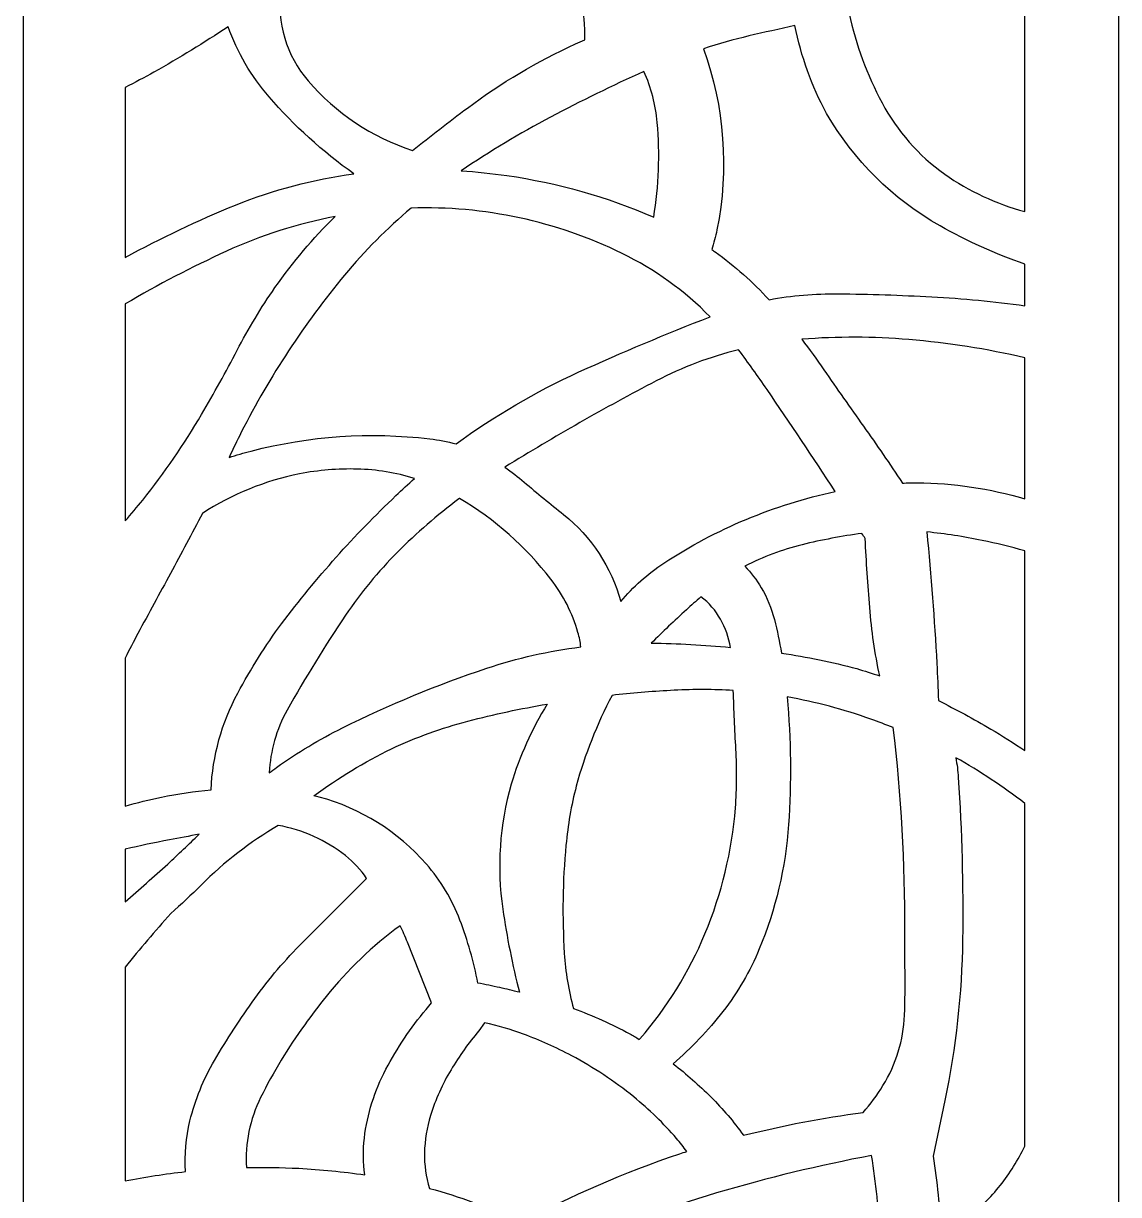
# Model space of a CAD drawing. Header units: centimetres. Extents: x 10.4 to 14.8, y -9 to 9.
# Drawn here: x 10.409 to 14.816, y -4.861 to -0.149 of the extents above; entities that cross this region are included whole.
import ezdxf

# ---------------------------------------------------------------- set-up
doc = ezdxf.new("R2010")
doc.units = ezdxf.units.CM
doc.header["$MEASUREMENT"] = 0
doc.layers.add('layer 1', color=7, linetype='Continuous')

msp = doc.modelspace()

# ---------------------------------------------------------------- linework, layer by layer
at = {"layer": 'layer 1', "lineweight": 30}
for points, knots in [([(10.40896, -9.00021), (10.40896, -9.00021), (10.40896, 9.00077), (10.40896, 9.00077), (10.40896, 9.00077), (10.40896, 9.00077), (10.44128, 9.00077), (10.44128, 9.00077), (10.44128, 9.00077), (10.44128, 9.00077), (14.8159, 9.00077), (14.8159, 9.00077), (14.8159, 9.00077), (14.8159, 9.00077), (14.8159, -9.00019), (14.8159, -9.00019), (14.8159, -9.00019), (14.8159, -9.00019), (10.44128, -9.00019), (10.44128, -9.00019), (10.44128, -9.00019), (10.44128, -9.00019), (10.40896, -9.00019), (10.40896, -9.00019)], [0, 0, 0, 0, 0.1428571, 0.1428571, 0.1428571, 0.1428571, 0.2857143, 0.2857143, 0.2857143, 0.2857143, 0.4285714, 0.4285714, 0.4285714, 0.4285714, 0.5714286, 0.5714286, 0.5714286, 0.5714286, 0.7142857, 0.7142857, 0.7142857, 0.7142857, 1, 1, 1, 1]), ([(11.97441, -0.66037), (11.81156, -0.6069), (11.66622, -0.50996), (11.55431, -0.38008), (11.55431, -0.38008), (11.46698, -0.27879), (11.42742, -0.14479), (11.44565, -0.01239), (11.44565, -0.01239), (11.55933, 0.07209), (11.66959, 0.16098), (11.77631, 0.25402), (11.77631, 0.25402), (11.88313, 0.34723), (11.98209, 0.44908), (12.07223, 0.55848), (12.07223, 0.55848), (12.12532, 0.54998), (12.17734, 0.53541), (12.22722, 0.51539), (12.22722, 0.51539), (12.32622, 0.47485), (12.41258, 0.40857), (12.47727, 0.32345), (12.47727, 0.32345), (12.56119, 0.21302), (12.62065, 0.08589), (12.65163, -0.04938), (12.65163, -0.04938), (12.66405, -0.10354), (12.66951, -0.1591), (12.6679, -0.21468), (12.6679, -0.21468), (12.6679, -0.21468), (12.64935, -0.22318), (12.64935, -0.22318), (12.64935, -0.22318), (12.64935, -0.22318), (12.63059, -0.23174), (12.63059, -0.23174), (12.63059, -0.23174), (12.47678, -0.30203), (12.33099, -0.3884), (12.19547, -0.48957), (12.19547, -0.48957), (12.12086, -0.54536), (12.04718, -0.60224), (11.97441, -0.66037)], [0, 0, 0, 0, 0.0769231, 0.0769231, 0.0769231, 0.0769231, 0.1538462, 0.1538462, 0.1538462, 0.1538462, 0.2307692, 0.2307692, 0.2307692, 0.2307692, 0.3076923, 0.3076923, 0.3076923, 0.3076923, 0.3846154, 0.3846154, 0.3846154, 0.3846154, 0.4615385, 0.4615385, 0.4615385, 0.4615385, 0.5384615, 0.5384615, 0.5384615, 0.5384615, 0.6153846, 0.6153846, 0.6153846, 0.6153846, 0.6923077, 0.6923077, 0.6923077, 0.6923077, 0.7692308, 0.7692308, 0.7692308, 0.7692308, 0.8461538, 0.8461538, 0.8461538, 0.8461538, 1, 1, 1, 1]), ([(14.43879, -0.09025), (14.43879, -0.09025), (14.43879, -0.90606), (14.43879, -0.90606), (14.43879, -0.90606), (14.3233, -0.87494), (14.21412, -0.82408), (14.11607, -0.75563), (14.11607, -0.75563), (14.01107, -0.68064), (13.92488, -0.58227), (13.86403, -0.46843), (13.86403, -0.46843), (13.80378, -0.35556), (13.75932, -0.23485), (13.73208, -0.10982), (13.73208, -0.10982), (13.75381, -0.10489), (13.77556, -0.10011), (13.79731, -0.09534), (13.79731, -0.09534), (13.79731, -0.09534), (14.43879, -0.09025), (14.43879, -0.09025)], [0, 0, 0, 0, 0.1428571, 0.1428571, 0.1428571, 0.1428571, 0.2857143, 0.2857143, 0.2857143, 0.2857143, 0.4285714, 0.4285714, 0.4285714, 0.4285714, 0.5714286, 0.5714286, 0.5714286, 0.5714286, 0.7142857, 0.7142857, 0.7142857, 0.7142857, 1, 1, 1, 1]), ([(10.81842, -1.09127), (10.81842, -1.09127), (10.81842, -0.40697), (10.81842, -0.40697), (10.81842, -0.40697), (10.85744, -0.38718), (10.89614, -0.36649), (10.93427, -0.34516), (10.93427, -0.34516), (11.03593, -0.28801), (11.13546, -0.22714), (11.23247, -0.16249), (11.23247, -0.16249), (11.26962, -0.26581), (11.32547, -0.36134), (11.39733, -0.44423), (11.39733, -0.44423), (11.49826, -0.56085), (11.61281, -0.665), (11.73855, -0.75437), (11.73855, -0.75437), (11.57532, -0.77598), (11.41543, -0.81825), (11.26282, -0.88002), (11.26282, -0.88002), (11.11066, -0.94171), (10.96231, -1.01219), (10.81842, -1.09127)], [0, 0, 0, 0, 0.125, 0.125, 0.125, 0.125, 0.25, 0.25, 0.25, 0.25, 0.375, 0.375, 0.375, 0.375, 0.5, 0.5, 0.5, 0.5, 0.625, 0.625, 0.625, 0.625, 0.75, 0.75, 0.75, 0.75, 1, 1, 1, 1]), ([(14.43879, -1.1182), (14.43879, -1.1182), (14.43879, -1.2849), (14.43879, -1.2849), (14.43879, -1.2849), (14.31443, -1.26788), (14.18936, -1.25594), (14.06404, -1.24914), (14.06404, -1.24914), (13.93879, -1.2423), (13.81331, -1.2382), (13.6878, -1.23684), (13.6878, -1.23684), (13.59444, -1.2359), (13.50128, -1.24381), (13.40946, -1.26065), (13.40946, -1.26065), (13.34379, -1.18954), (13.27126, -1.12522), (13.19281, -1.0686), (13.19281, -1.0686), (13.18828, -1.0654), (13.18377, -1.06228), (13.17917, -1.05909), (13.17917, -1.05909), (13.18738, -1.03321), (13.19414, -1.00681), (13.19959, -0.98015), (13.19959, -0.98015), (13.24887, -0.73662), (13.23011, -0.48442), (13.14536, -0.25092), (13.14536, -0.25092), (13.20565, -0.23127), (13.26668, -0.2142), (13.32832, -0.19967), (13.32832, -0.19967), (13.39002, -0.18515), (13.45174, -0.17129), (13.51366, -0.15806), (13.51366, -0.15806), (13.53793, -0.28147), (13.58074, -0.40049), (13.64072, -0.51115), (13.64072, -0.51115), (13.74963, -0.7002), (13.90728, -0.85652), (14.09739, -0.96366), (14.09739, -0.96366), (14.20634, -1.02517), (14.32064, -1.07689), (14.43879, -1.1182)], [0, 0, 0, 0, 0.0714286, 0.0714286, 0.0714286, 0.0714286, 0.1428571, 0.1428571, 0.1428571, 0.1428571, 0.2142857, 0.2142857, 0.2142857, 0.2142857, 0.2857143, 0.2857143, 0.2857143, 0.2857143, 0.3571429, 0.3571429, 0.3571429, 0.3571429, 0.4285714, 0.4285714, 0.4285714, 0.4285714, 0.5, 0.5, 0.5, 0.5, 0.5714286, 0.5714286, 0.5714286, 0.5714286, 0.6428571, 0.6428571, 0.6428571, 0.6428571, 0.7142857, 0.7142857, 0.7142857, 0.7142857, 0.7857143, 0.7857143, 0.7857143, 0.7857143, 0.8571429, 0.8571429, 0.8571429, 0.8571429, 1, 1, 1, 1]), ([(12.94515, -0.92854), (12.75665, -0.8467), (12.55801, -0.79044), (12.35449, -0.76119), (12.35449, -0.76119), (12.29325, -0.75244), (12.23167, -0.74598), (12.16993, -0.74183), (12.16993, -0.74183), (12.28609, -0.66397), (12.40615, -0.59212), (12.52961, -0.52654), (12.52961, -0.52654), (12.65304, -0.4611), (12.77864, -0.39964), (12.90608, -0.34238), (12.90608, -0.34238), (12.93497, -0.40756), (12.95291, -0.47698), (12.95942, -0.54806), (12.95942, -0.54806), (12.97093, -0.67496), (12.9662, -0.80283), (12.94515, -0.92854)], [0, 0, 0, 0, 0.1428571, 0.1428571, 0.1428571, 0.1428571, 0.2857143, 0.2857143, 0.2857143, 0.2857143, 0.4285714, 0.4285714, 0.4285714, 0.4285714, 0.5714286, 0.5714286, 0.5714286, 0.5714286, 0.7142857, 0.7142857, 0.7142857, 0.7142857, 1, 1, 1, 1]), ([(12.14992, -1.84079), (12.11502, -1.83135), (12.07961, -1.82455), (12.0438, -1.82032), (12.0438, -1.82032), (11.80319, -1.79201), (11.55958, -1.80868), (11.32507, -1.86946), (11.32507, -1.86946), (11.29537, -1.87718), (11.26579, -1.88572), (11.2365, -1.89521), (11.2365, -1.89521), (11.25262, -1.86133), (11.269, -1.82769), (11.28575, -1.7941), (11.28575, -1.7941), (11.40048, -1.56854), (11.53993, -1.35635), (11.70148, -1.16156), (11.70148, -1.16156), (11.78245, -1.06381), (11.87202, -0.97359), (11.96904, -0.89188), (11.96904, -0.89188), (12.26273, -0.88277), (12.55428, -0.94543), (12.81832, -1.07452), (12.81832, -1.07452), (12.94989, -1.13885), (13.06965, -1.22514), (13.17246, -1.32962), (13.17246, -1.32962), (12.9942, -1.39833), (12.81811, -1.47238), (12.64433, -1.55157), (12.64433, -1.55157), (12.47015, -1.631), (12.30454, -1.72788), (12.14992, -1.84079)], [0, 0, 0, 0, 0.0909091, 0.0909091, 0.0909091, 0.0909091, 0.1818182, 0.1818182, 0.1818182, 0.1818182, 0.2727273, 0.2727273, 0.2727273, 0.2727273, 0.3636364, 0.3636364, 0.3636364, 0.3636364, 0.4545455, 0.4545455, 0.4545455, 0.4545455, 0.5454545, 0.5454545, 0.5454545, 0.5454545, 0.6363636, 0.6363636, 0.6363636, 0.6363636, 0.7272727, 0.7272727, 0.7272727, 0.7272727, 0.8181818, 0.8181818, 0.8181818, 0.8181818, 1, 1, 1, 1]), ([(10.81842, -2.15066), (10.81842, -2.15066), (10.81842, -1.2778), (10.81842, -1.2778), (10.81842, -1.2778), (10.95062, -1.20027), (11.08667, -1.12954), (11.22601, -1.06583), (11.22601, -1.06583), (11.36573, -1.00191), (11.51269, -0.95491), (11.66357, -0.9259), (11.66357, -0.9259), (11.57425, -1.01368), (11.49317, -1.10941), (11.42129, -1.21194), (11.42129, -1.21194), (11.36526, -1.29278), (11.3144, -1.377), (11.26894, -1.4642), (11.26894, -1.4642), (11.22352, -1.55123), (11.17588, -1.63721), (11.1262, -1.72192), (11.1262, -1.72192), (11.05546, -1.84236), (10.97618, -1.95764), (10.88905, -2.06673), (10.88905, -2.06673), (10.8661, -2.09518), (10.84254, -2.12322), (10.81842, -2.15066)], [0, 0, 0, 0, 0.1111111, 0.1111111, 0.1111111, 0.1111111, 0.2222222, 0.2222222, 0.2222222, 0.2222222, 0.3333333, 0.3333333, 0.3333333, 0.3333333, 0.4444444, 0.4444444, 0.4444444, 0.4444444, 0.5555556, 0.5555556, 0.5555556, 0.5555556, 0.6666667, 0.6666667, 0.6666667, 0.6666667, 0.7777778, 0.7777778, 0.7777778, 0.7777778, 1, 1, 1, 1]), ([(14.43879, -2.06194), (14.29785, -2.0202), (14.15186, -1.99842), (14.00494, -1.99737), (14.00494, -1.99737), (13.9853, -1.99733), (13.96558, -1.99773), (13.94595, -1.99853), (13.94595, -1.99853), (13.89526, -1.92124), (13.84302, -1.845), (13.78939, -1.76976), (13.78939, -1.76976), (13.73577, -1.69453), (13.68269, -1.61893), (13.6301, -1.54295), (13.6301, -1.54295), (13.60132, -1.50128), (13.57168, -1.46021), (13.54114, -1.41975), (13.54114, -1.41975), (13.68469, -1.4087), (13.82889, -1.40906), (13.97236, -1.42104), (13.97236, -1.42104), (14.12937, -1.43424), (14.28528, -1.45877), (14.43879, -1.49456), (14.43879, -1.49456), (14.43879, -1.49456), (14.43879, -2.06194), (14.43879, -2.06194)], [0, 0, 0, 0, 0.1111111, 0.1111111, 0.1111111, 0.1111111, 0.2222222, 0.2222222, 0.2222222, 0.2222222, 0.3333333, 0.3333333, 0.3333333, 0.3333333, 0.4444444, 0.4444444, 0.4444444, 0.4444444, 0.5555556, 0.5555556, 0.5555556, 0.5555556, 0.6666667, 0.6666667, 0.6666667, 0.6666667, 0.7777778, 0.7777778, 0.7777778, 0.7777778, 1, 1, 1, 1]), ([(13.67584, -2.0327), (13.43009, -2.08504), (13.19633, -2.18257), (12.98634, -2.32047), (12.98634, -2.32047), (12.92098, -2.36331), (12.86241, -2.4155), (12.81233, -2.47539), (12.81233, -2.47539), (12.77509, -2.33701), (12.69454, -2.21415), (12.58243, -2.12483), (12.58243, -2.12483), (12.52897, -2.08223), (12.47627, -2.03885), (12.42412, -1.99474), (12.42412, -1.99474), (12.39904, -1.97354), (12.37304, -1.95341), (12.34617, -1.93453), (12.34617, -1.93453), (12.54487, -1.81135), (12.74814, -1.69556), (12.95555, -1.58748), (12.95555, -1.58748), (13.06057, -1.5328), (13.17176, -1.4906), (13.28665, -1.46193), (13.28665, -1.46193), (13.32587, -1.51448), (13.36406, -1.56777), (13.40114, -1.62194), (13.40114, -1.62194), (13.49429, -1.75777), (13.58576, -1.8947), (13.67584, -2.0327)], [0, 0, 0, 0, 0.1, 0.1, 0.1, 0.1, 0.2, 0.2, 0.2, 0.2, 0.3, 0.3, 0.3, 0.3, 0.4, 0.4, 0.4, 0.4, 0.5, 0.5, 0.5, 0.5, 0.6, 0.6, 0.6, 0.6, 0.7, 0.7, 0.7, 0.7, 0.8, 0.8, 0.8, 0.8, 1, 1, 1, 1]), ([(10.81842, -3.29845), (10.81842, -3.29845), (10.81842, -2.70255), (10.81842, -2.70255), (10.81842, -2.70255), (10.83519, -2.66934), (10.85231, -2.6364), (10.86965, -2.60344), (10.86965, -2.60344), (10.91305, -2.52287), (10.95674, -2.44255), (11.00075, -2.36226), (11.00075, -2.36226), (11.04463, -2.28226), (11.08744, -2.20167), (11.12911, -2.12046), (11.12911, -2.12046), (11.24827, -2.0433), (11.38092, -1.98926), (11.52012, -1.96117), (11.52012, -1.96117), (11.59662, -1.94658), (11.67451, -1.94015), (11.75237, -1.9422), (11.75237, -1.9422), (11.83044, -1.94421), (11.90787, -1.95679), (11.98246, -1.97976), (11.98246, -1.97976), (11.95732, -2.00252), (11.93239, -2.02561), (11.90783, -2.04895), (11.90783, -2.04895), (11.74071, -2.2078), (11.58683, -2.38013), (11.44788, -2.56414), (11.44788, -2.56414), (11.38259, -2.65275), (11.32362, -2.74602), (11.27145, -2.84314), (11.27145, -2.84314), (11.2069, -2.96321), (11.1701, -3.0963), (11.16385, -3.23254), (11.16385, -3.23254), (11.09699, -3.23874), (11.03049, -3.24853), (10.96466, -3.26165), (10.96466, -3.26165), (10.91533, -3.27159), (10.8665, -3.28383), (10.81842, -3.29845)], [0, 0, 0, 0, 0.0714286, 0.0714286, 0.0714286, 0.0714286, 0.1428571, 0.1428571, 0.1428571, 0.1428571, 0.2142857, 0.2142857, 0.2142857, 0.2142857, 0.2857143, 0.2857143, 0.2857143, 0.2857143, 0.3571429, 0.3571429, 0.3571429, 0.3571429, 0.4285714, 0.4285714, 0.4285714, 0.4285714, 0.5, 0.5, 0.5, 0.5, 0.5714286, 0.5714286, 0.5714286, 0.5714286, 0.6428571, 0.6428571, 0.6428571, 0.6428571, 0.7142857, 0.7142857, 0.7142857, 0.7142857, 0.7857143, 0.7857143, 0.7857143, 0.7857143, 0.8571429, 0.8571429, 0.8571429, 0.8571429, 1, 1, 1, 1]), ([(11.39847, -3.16386), (11.40228, -3.07569), (11.42674, -2.98957), (11.46987, -2.91241), (11.46987, -2.91241), (11.54296, -2.7816), (11.62161, -2.65396), (11.7055, -2.5297), (11.7055, -2.5297), (11.7668, -2.43901), (11.83655, -2.35433), (11.91384, -2.27675), (11.91384, -2.27675), (11.99105, -2.19925), (12.07387, -2.12753), (12.16147, -2.06202), (12.16147, -2.06202), (12.16147, -2.06202), (12.16287, -2.06098), (12.16287, -2.06098), (12.16287, -2.06098), (12.16287, -2.06098), (12.16423, -2.05992), (12.16423, -2.05992), (12.16423, -2.05992), (12.30591, -2.1447), (12.4306, -2.25514), (12.53178, -2.38556), (12.53178, -2.38556), (12.58131, -2.44937), (12.6182, -2.52206), (12.64052, -2.59969), (12.64052, -2.59969), (12.64603, -2.61876), (12.64985, -2.63815), (12.6522, -2.65779), (12.6522, -2.65779), (12.52326, -2.67378), (12.3963, -2.7025), (12.27309, -2.74362), (12.27309, -2.74362), (12.07424, -2.81003), (11.88014, -2.89023), (11.69243, -2.9836), (11.69243, -2.9836), (11.60014, -3.02953), (11.51161, -3.08257), (11.42768, -3.1424), (11.42768, -3.1424), (11.4179, -3.14954), (11.40811, -3.15661), (11.39847, -3.16386)], [0, 0, 0, 0, 0.0714286, 0.0714286, 0.0714286, 0.0714286, 0.1428571, 0.1428571, 0.1428571, 0.1428571, 0.2142857, 0.2142857, 0.2142857, 0.2142857, 0.2857143, 0.2857143, 0.2857143, 0.2857143, 0.3571429, 0.3571429, 0.3571429, 0.3571429, 0.4285714, 0.4285714, 0.4285714, 0.4285714, 0.5, 0.5, 0.5, 0.5, 0.5714286, 0.5714286, 0.5714286, 0.5714286, 0.6428571, 0.6428571, 0.6428571, 0.6428571, 0.7142857, 0.7142857, 0.7142857, 0.7142857, 0.7857143, 0.7857143, 0.7857143, 0.7857143, 0.8571429, 0.8571429, 0.8571429, 0.8571429, 1, 1, 1, 1]), ([(13.8548, -2.77441), (13.82414, -2.76385), (13.79321, -2.754), (13.76201, -2.74508), (13.76201, -2.74508), (13.66259, -2.71815), (13.56154, -2.69741), (13.45957, -2.68289), (13.45957, -2.68289), (13.45182, -2.63734), (13.44231, -2.59213), (13.43093, -2.54736), (13.43093, -2.54736), (13.41952, -2.50244), (13.40164, -2.45935), (13.37805, -2.41943), (13.37805, -2.41943), (13.35933, -2.38826), (13.33722, -2.35917), (13.31215, -2.33281), (13.31215, -2.33281), (13.38514, -2.29528), (13.46239, -2.26636), (13.54202, -2.24668), (13.54202, -2.24668), (13.62161, -2.22706), (13.70206, -2.21189), (13.78327, -2.2011), (13.78327, -2.2011), (13.78763, -2.20805), (13.79187, -2.21503), (13.79616, -2.22195), (13.79616, -2.22195), (13.80087, -2.31447), (13.80695, -2.40696), (13.81438, -2.49941), (13.81438, -2.49941), (13.82184, -2.59185), (13.83527, -2.68374), (13.8548, -2.77441)], [0, 0, 0, 0, 0.0909091, 0.0909091, 0.0909091, 0.0909091, 0.1818182, 0.1818182, 0.1818182, 0.1818182, 0.2727273, 0.2727273, 0.2727273, 0.2727273, 0.3636364, 0.3636364, 0.3636364, 0.3636364, 0.4545455, 0.4545455, 0.4545455, 0.4545455, 0.5454545, 0.5454545, 0.5454545, 0.5454545, 0.6363636, 0.6363636, 0.6363636, 0.6363636, 0.7272727, 0.7272727, 0.7272727, 0.7272727, 0.8181818, 0.8181818, 0.8181818, 0.8181818, 1, 1, 1, 1]), ([(14.43879, -2.27135), (14.43879, -2.27135), (14.43879, -3.07503), (14.43879, -3.07503), (14.43879, -3.07503), (14.39384, -3.04458), (14.34798, -3.01553), (14.30119, -2.9879), (14.30119, -2.9879), (14.23244, -2.94723), (14.16217, -2.90915), (14.0907, -2.87356), (14.0907, -2.87356), (14.08929, -2.82382), (14.08726, -2.77413), (14.08467, -2.72455), (14.08467, -2.72455), (14.07476, -2.54786), (14.06137, -2.37135), (14.04451, -2.19518), (14.04451, -2.19518), (14.11895, -2.20262), (14.19302, -2.21387), (14.26632, -2.22897), (14.26632, -2.22897), (14.3243, -2.24082), (14.38186, -2.25503), (14.43879, -2.27135)], [0, 0, 0, 0, 0.125, 0.125, 0.125, 0.125, 0.25, 0.25, 0.25, 0.25, 0.375, 0.375, 0.375, 0.375, 0.5, 0.5, 0.5, 0.5, 0.625, 0.625, 0.625, 0.625, 0.75, 0.75, 0.75, 0.75, 1, 1, 1, 1]), ([(12.93517, -2.64245), (12.98136, -2.59684), (13.02853, -2.55232), (13.07659, -2.50862), (13.07659, -2.50862), (13.09601, -2.49097), (13.11566, -2.4735), (13.13553, -2.45615), (13.13553, -2.45615), (13.16773, -2.48044), (13.19462, -2.5111), (13.2143, -2.54636), (13.2143, -2.54636), (13.23392, -2.58148), (13.2474, -2.61972), (13.25406, -2.65936), (13.25406, -2.65936), (13.14801, -2.64955), (13.04165, -2.6439), (12.93517, -2.64245)], [0, 0, 0, 0, 0.1666667, 0.1666667, 0.1666667, 0.1666667, 0.3333333, 0.3333333, 0.3333333, 0.3333333, 0.5, 0.5, 0.5, 0.5, 0.6666667, 0.6666667, 0.6666667, 0.6666667, 1, 1, 1, 1]), ([(12.6223, -4.11262), (12.60243, -4.04004), (12.59013, -3.96564), (12.5855, -3.89053), (12.5855, -3.89053), (12.57643, -3.74545), (12.57871, -3.59977), (12.59221, -3.45499), (12.59221, -3.45499), (12.5997, -3.37484), (12.61362, -3.29534), (12.63364, -3.21734), (12.63364, -3.21734), (12.66824, -3.09084), (12.71666, -2.96844), (12.77791, -2.85255), (12.77791, -2.85255), (12.77791, -2.85255), (12.79154, -2.85098), (12.79154, -2.85098), (12.79154, -2.85098), (12.87017, -2.84258), (12.94912, -2.83622), (13.0281, -2.83197), (13.0281, -2.83197), (13.10716, -2.82781), (13.18647, -2.82803), (13.26544, -2.8329), (13.26544, -2.8329), (13.26816, -2.91166), (13.27171, -2.99035), (13.27601, -3.06915), (13.27601, -3.06915), (13.28041, -3.14782), (13.27983, -3.22689), (13.27422, -3.3056), (13.27422, -3.3056), (13.2601, -3.47974), (13.21867, -3.65059), (13.15145, -3.8119), (13.15145, -3.8119), (13.08744, -3.96556), (12.99912, -4.10802), (12.89007, -4.23377), (12.89007, -4.23377), (12.89007, -4.23377), (12.8874, -4.23676), (12.8874, -4.23676), (12.8874, -4.23676), (12.87491, -4.22906), (12.8623, -4.22167), (12.84952, -4.21454), (12.84952, -4.21454), (12.77655, -4.1748), (12.7005, -4.14074), (12.6223, -4.11262)], [0, 0, 0, 0, 0.0666667, 0.0666667, 0.0666667, 0.0666667, 0.1333333, 0.1333333, 0.1333333, 0.1333333, 0.2, 0.2, 0.2, 0.2, 0.2666667, 0.2666667, 0.2666667, 0.2666667, 0.3333333, 0.3333333, 0.3333333, 0.3333333, 0.4, 0.4, 0.4, 0.4, 0.4666667, 0.4666667, 0.4666667, 0.4666667, 0.5333333, 0.5333333, 0.5333333, 0.5333333, 0.6, 0.6, 0.6, 0.6, 0.6666667, 0.6666667, 0.6666667, 0.6666667, 0.7333333, 0.7333333, 0.7333333, 0.7333333, 0.8, 0.8, 0.8, 0.8, 0.8666667, 0.8666667, 0.8666667, 0.8666667, 1, 1, 1, 1]), ([(13.02382, -4.33476), (13.09705, -4.27101), (13.16396, -4.20038), (13.22372, -4.12395), (13.22372, -4.12395), (13.28362, -4.0473), (13.33285, -3.96292), (13.37011, -3.87295), (13.37011, -3.87295), (13.43614, -3.71368), (13.47588, -3.54476), (13.48785, -3.3727), (13.48785, -3.3727), (13.4998, -3.20155), (13.49792, -3.02967), (13.48225, -2.85885), (13.48225, -2.85885), (13.5968, -2.87938), (13.70943, -2.90928), (13.81913, -2.94817), (13.81913, -2.94817), (13.84948, -2.95897), (13.87955, -2.97029), (13.90933, -2.98246), (13.90933, -2.98246), (13.94182, -3.25471), (13.95728, -3.52872), (13.95582, -3.80289), (13.95582, -3.80289), (13.95552, -3.85623), (13.95582, -3.90969), (13.9566, -3.96301), (13.9566, -3.96301), (13.95746, -4.02165), (13.95682, -4.08038), (13.95455, -4.13902), (13.95455, -4.13902), (13.95072, -4.23953), (13.92081, -4.33723), (13.86781, -4.4226), (13.86781, -4.4226), (13.84421, -4.46078), (13.81734, -4.49685), (13.78777, -4.53064), (13.78777, -4.53064), (13.62572, -4.55223), (13.46506, -4.58297), (13.30646, -4.62254), (13.30646, -4.62254), (13.26716, -4.56751), (13.2234, -4.51594), (13.17553, -4.46839), (13.17553, -4.46839), (13.12766, -4.42086), (13.07698, -4.37624), (13.02382, -4.33476)], [0, 0, 0, 0, 0.0666667, 0.0666667, 0.0666667, 0.0666667, 0.1333333, 0.1333333, 0.1333333, 0.1333333, 0.2, 0.2, 0.2, 0.2, 0.2666667, 0.2666667, 0.2666667, 0.2666667, 0.3333333, 0.3333333, 0.3333333, 0.3333333, 0.4, 0.4, 0.4, 0.4, 0.4666667, 0.4666667, 0.4666667, 0.4666667, 0.5333333, 0.5333333, 0.5333333, 0.5333333, 0.6, 0.6, 0.6, 0.6, 0.6666667, 0.6666667, 0.6666667, 0.6666667, 0.7333333, 0.7333333, 0.7333333, 0.7333333, 0.8, 0.8, 0.8, 0.8, 0.8666667, 0.8666667, 0.8666667, 0.8666667, 1, 1, 1, 1]), ([(12.40511, -4.04717), (12.37667, -3.93691), (12.35427, -3.82528), (12.33793, -3.71259), (12.33793, -3.71259), (12.31358, -3.54476), (12.32493, -3.37356), (12.37146, -3.21048), (12.37146, -3.21048), (12.40563, -3.09699), (12.4546, -2.98849), (12.51715, -2.8879), (12.51715, -2.8879), (12.40966, -2.9056), (12.30318, -2.92843), (12.19779, -2.95619), (12.19779, -2.95619), (12.09236, -2.98397), (11.98957, -3.02118), (11.89078, -3.06745), (11.89078, -3.06745), (11.78118, -3.12079), (11.67654, -3.18411), (11.57826, -3.2563), (11.57826, -3.2563), (11.58521, -3.25804), (11.59208, -3.25979), (11.599, -3.26165), (11.599, -3.26165), (11.76602, -3.30717), (11.91606, -3.40094), (12.03034, -3.53105), (12.03034, -3.53105), (12.08823, -3.59788), (12.13401, -3.67433), (12.16563, -3.75694), (12.16563, -3.75694), (12.1971, -3.83906), (12.22123, -3.92381), (12.23772, -4.01016), (12.23772, -4.01016), (12.26721, -4.01579), (12.29658, -4.02182), (12.32577, -4.02837), (12.32577, -4.02837), (12.35229, -4.03431), (12.37874, -4.0406), (12.40511, -4.04717)], [0, 0, 0, 0, 0.0769231, 0.0769231, 0.0769231, 0.0769231, 0.1538462, 0.1538462, 0.1538462, 0.1538462, 0.2307692, 0.2307692, 0.2307692, 0.2307692, 0.3076923, 0.3076923, 0.3076923, 0.3076923, 0.3846154, 0.3846154, 0.3846154, 0.3846154, 0.4615385, 0.4615385, 0.4615385, 0.4615385, 0.5384615, 0.5384615, 0.5384615, 0.5384615, 0.6153846, 0.6153846, 0.6153846, 0.6153846, 0.6923077, 0.6923077, 0.6923077, 0.6923077, 0.7692308, 0.7692308, 0.7692308, 0.7692308, 0.8461538, 0.8461538, 0.8461538, 0.8461538, 1, 1, 1, 1]), ([(14.43879, -4.66636), (14.4114, -4.72227), (14.37822, -4.77513), (14.33982, -4.82401), (14.33982, -4.82401), (14.3013, -4.87301), (14.25633, -4.91654), (14.20598, -4.95336), (14.20598, -4.95336), (14.17279, -4.97716), (14.13806, -4.99863), (14.10194, -5.01777), (14.10194, -5.01777), (14.0965, -4.9135), (14.08565, -4.80958), (14.06937, -4.70636), (14.06937, -4.70636), (14.06937, -4.70636), (14.11648, -4.48228), (14.11648, -4.48228), (14.11648, -4.48228), (14.16128, -4.26916), (14.18523, -4.05237), (14.1881, -3.83462), (14.1881, -3.83462), (14.19099, -3.61736), (14.18523, -3.40005), (14.17081, -3.18329), (14.17081, -3.18329), (14.16904, -3.15658), (14.16581, -3.12994), (14.16105, -3.10358), (14.16105, -3.10358), (14.25791, -3.15809), (14.35075, -3.21962), (14.43879, -3.28747), (14.43879, -3.28747), (14.43879, -3.28747), (14.43879, -4.66636), (14.43879, -4.66636)], [0, 0, 0, 0, 0.0909091, 0.0909091, 0.0909091, 0.0909091, 0.1818182, 0.1818182, 0.1818182, 0.1818182, 0.2727273, 0.2727273, 0.2727273, 0.2727273, 0.3636364, 0.3636364, 0.3636364, 0.3636364, 0.4545455, 0.4545455, 0.4545455, 0.4545455, 0.5454545, 0.5454545, 0.5454545, 0.5454545, 0.6363636, 0.6363636, 0.6363636, 0.6363636, 0.7272727, 0.7272727, 0.7272727, 0.7272727, 0.8181818, 0.8181818, 0.8181818, 0.8181818, 1, 1, 1, 1]), ([(11.53272, -3.846), (11.46258, -3.91615), (11.39818, -3.99179), (11.34012, -4.07241), (11.34012, -4.07241), (11.28222, -4.15286), (11.22806, -4.23587), (11.17786, -4.32132), (11.17786, -4.32132), (11.13323, -4.39712), (11.10001, -4.47911), (11.07921, -4.56455), (11.07921, -4.56455), (11.06297, -4.63126), (11.05699, -4.70011), (11.06139, -4.76863), (11.06139, -4.76863), (10.97993, -4.7775), (10.89882, -4.79011), (10.81842, -4.80608), (10.81842, -4.80608), (10.81842, -4.80608), (10.81842, -3.9461), (10.81842, -3.9461), (10.81842, -3.9461), (10.87729, -3.87245), (10.93845, -3.80058), (11.00167, -3.73072), (11.00167, -3.73072), (11.04373, -3.69361), (11.08462, -3.65523), (11.12435, -3.61556), (11.12435, -3.61556), (11.2171, -3.52268), (11.32142, -3.44209), (11.4346, -3.3757), (11.4346, -3.3757), (11.48384, -3.3848), (11.53178, -3.39967), (11.57746, -3.42005), (11.57746, -3.42005), (11.62323, -3.44042), (11.6662, -3.46636), (11.70561, -3.49718), (11.70561, -3.49718), (11.73814, -3.52347), (11.76656, -3.55452), (11.78986, -3.58935), (11.78986, -3.58935), (11.78986, -3.58935), (11.53272, -3.846), (11.53272, -3.846)], [0, 0, 0, 0, 0.0714286, 0.0714286, 0.0714286, 0.0714286, 0.1428571, 0.1428571, 0.1428571, 0.1428571, 0.2142857, 0.2142857, 0.2142857, 0.2142857, 0.2857143, 0.2857143, 0.2857143, 0.2857143, 0.3571429, 0.3571429, 0.3571429, 0.3571429, 0.4285714, 0.4285714, 0.4285714, 0.4285714, 0.5, 0.5, 0.5, 0.5, 0.5714286, 0.5714286, 0.5714286, 0.5714286, 0.6428571, 0.6428571, 0.6428571, 0.6428571, 0.7142857, 0.7142857, 0.7142857, 0.7142857, 0.7857143, 0.7857143, 0.7857143, 0.7857143, 0.8571429, 0.8571429, 0.8571429, 0.8571429, 1, 1, 1, 1]), ([(10.81842, -3.68332), (10.81842, -3.68332), (10.81842, -3.47121), (10.81842, -3.47121), (10.81842, -3.47121), (10.87761, -3.45789), (10.93682, -3.4454), (10.99639, -3.43386), (10.99639, -3.43386), (11.03627, -3.42616), (11.07622, -3.41869), (11.11623, -3.41149), (11.11623, -3.41149), (11.0744, -3.45158), (11.03237, -3.49145), (10.99006, -3.53105), (10.99006, -3.53105), (10.93323, -3.58227), (10.87607, -3.63297), (10.81842, -3.68332)], [0, 0, 0, 0, 0.1666667, 0.1666667, 0.1666667, 0.1666667, 0.3333333, 0.3333333, 0.3333333, 0.3333333, 0.5, 0.5, 0.5, 0.5, 0.6666667, 0.6666667, 0.6666667, 0.6666667, 1, 1, 1, 1]), ([(11.92459, -3.77915), (11.93547, -3.80097), (11.94548, -3.82336), (11.95446, -3.846), (11.95446, -3.846), (11.95446, -3.846), (12.05122, -4.08922), (12.05122, -4.08922), (12.05122, -4.08922), (12.05122, -4.08922), (12.02922, -4.11578), (12.02922, -4.11578), (12.02922, -4.11578), (11.96719, -4.1904), (11.91302, -4.27121), (11.86764, -4.35696), (11.86764, -4.35696), (11.82194, -4.44318), (11.79261, -4.537), (11.78082, -4.63385), (11.78082, -4.63385), (11.77497, -4.68301), (11.77552, -4.73275), (11.78259, -4.78184), (11.78259, -4.78184), (11.69447, -4.76865), (11.60573, -4.75979), (11.51675, -4.75528), (11.51675, -4.75528), (11.44663, -4.75177), (11.37654, -4.75077), (11.30631, -4.75241), (11.30631, -4.75241), (11.30058, -4.6551), (11.3203, -4.55781), (11.36363, -4.47045), (11.36363, -4.47045), (11.4143, -4.3682), (11.47348, -4.27039), (11.54078, -4.17816), (11.54078, -4.17816), (11.56834, -4.13951), (11.5969, -4.10162), (11.6266, -4.0647), (11.6266, -4.0647), (11.71289, -3.9568), (11.81312, -3.86075), (11.92459, -3.77915)], [0, 0, 0, 0, 0.0769231, 0.0769231, 0.0769231, 0.0769231, 0.1538462, 0.1538462, 0.1538462, 0.1538462, 0.2307692, 0.2307692, 0.2307692, 0.2307692, 0.3076923, 0.3076923, 0.3076923, 0.3076923, 0.3846154, 0.3846154, 0.3846154, 0.3846154, 0.4615385, 0.4615385, 0.4615385, 0.4615385, 0.5384615, 0.5384615, 0.5384615, 0.5384615, 0.6153846, 0.6153846, 0.6153846, 0.6153846, 0.6923077, 0.6923077, 0.6923077, 0.6923077, 0.7692308, 0.7692308, 0.7692308, 0.7692308, 0.8461538, 0.8461538, 0.8461538, 0.8461538, 1, 1, 1, 1]), ([(12.24153, -4.20175), (12.24153, -4.20175), (12.26478, -4.17008), (12.26478, -4.17008), (12.26478, -4.17008), (12.31796, -4.18155), (12.37021, -4.19668), (12.42118, -4.21541), (12.42118, -4.21541), (12.48777, -4.24003), (12.55257, -4.2691), (12.61521, -4.30238), (12.61521, -4.30238), (12.70338, -4.34966), (12.78698, -4.40509), (12.86478, -4.46801), (12.86478, -4.46801), (12.92708, -4.51847), (12.98481, -4.57456), (13.03718, -4.63529), (13.03718, -4.63529), (13.05153, -4.6522), (13.06523, -4.66965), (13.07836, -4.68748), (13.07836, -4.68748), (13.06883, -4.69054), (13.05931, -4.69368), (13.04979, -4.69676), (13.04979, -4.69676), (12.82834, -4.77142), (12.61367, -4.8649), (12.408, -4.97603), (12.408, -4.97603), (12.3471, -4.94498), (12.28454, -4.91729), (12.22067, -4.89304), (12.22067, -4.89304), (12.16238, -4.87118), (12.10317, -4.85214), (12.0431, -4.83591), (12.0431, -4.83591), (12.02868, -4.78971), (12.02187, -4.74147), (12.02274, -4.69313), (12.02274, -4.69313), (12.02406, -4.64217), (12.03238, -4.59155), (12.04741, -4.54287), (12.04741, -4.54287), (12.067, -4.47834), (12.09462, -4.41656), (12.12963, -4.35898), (12.12963, -4.35898), (12.16253, -4.30362), (12.20007, -4.25109), (12.24153, -4.20175)], [0, 0, 0, 0, 0.0666667, 0.0666667, 0.0666667, 0.0666667, 0.1333333, 0.1333333, 0.1333333, 0.1333333, 0.2, 0.2, 0.2, 0.2, 0.2666667, 0.2666667, 0.2666667, 0.2666667, 0.3333333, 0.3333333, 0.3333333, 0.3333333, 0.4, 0.4, 0.4, 0.4, 0.4666667, 0.4666667, 0.4666667, 0.4666667, 0.5333333, 0.5333333, 0.5333333, 0.5333333, 0.6, 0.6, 0.6, 0.6, 0.6666667, 0.6666667, 0.6666667, 0.6666667, 0.7333333, 0.7333333, 0.7333333, 0.7333333, 0.8, 0.8, 0.8, 0.8, 0.8666667, 0.8666667, 0.8666667, 0.8666667, 1, 1, 1, 1]), ([(13.2423, -5.62446), (13.1814, -5.54934), (13.11398, -5.47988), (13.04093, -5.41673), (13.04093, -5.41673), (12.90206, -5.29684), (12.75525, -5.18668), (12.60126, -5.08701), (12.60126, -5.08701), (12.79328, -4.99234), (12.99313, -4.91439), (13.19854, -4.85404), (13.19854, -4.85404), (13.40368, -4.79387), (13.61169, -4.74369), (13.82169, -4.70368), (13.82169, -4.70368), (13.83998, -4.81415), (13.85178, -4.92565), (13.85711, -5.03748), (13.85711, -5.03748), (13.85846, -5.06529), (13.85928, -5.09307), (13.85964, -5.1209), (13.85964, -5.1209), (13.7806, -5.15197), (13.70291, -5.18625), (13.62664, -5.22385), (13.62664, -5.22385), (13.53271, -5.27002), (13.44981, -5.33601), (13.38362, -5.4171), (13.38362, -5.4171), (13.35307, -5.45448), (13.32444, -5.49341), (13.29787, -5.53381), (13.29787, -5.53381), (13.27835, -5.5634), (13.25985, -5.59362), (13.2423, -5.62446)], [0, 0, 0, 0, 0.0909091, 0.0909091, 0.0909091, 0.0909091, 0.1818182, 0.1818182, 0.1818182, 0.1818182, 0.2727273, 0.2727273, 0.2727273, 0.2727273, 0.3636364, 0.3636364, 0.3636364, 0.3636364, 0.4545455, 0.4545455, 0.4545455, 0.4545455, 0.5454545, 0.5454545, 0.5454545, 0.5454545, 0.6363636, 0.6363636, 0.6363636, 0.6363636, 0.7272727, 0.7272727, 0.7272727, 0.7272727, 0.8181818, 0.8181818, 0.8181818, 0.8181818, 1, 1, 1, 1])]:
    msp.add_open_spline(points, degree=3, knots=knots, dxfattribs=at)

doc.saveas('drawing.dxf')
